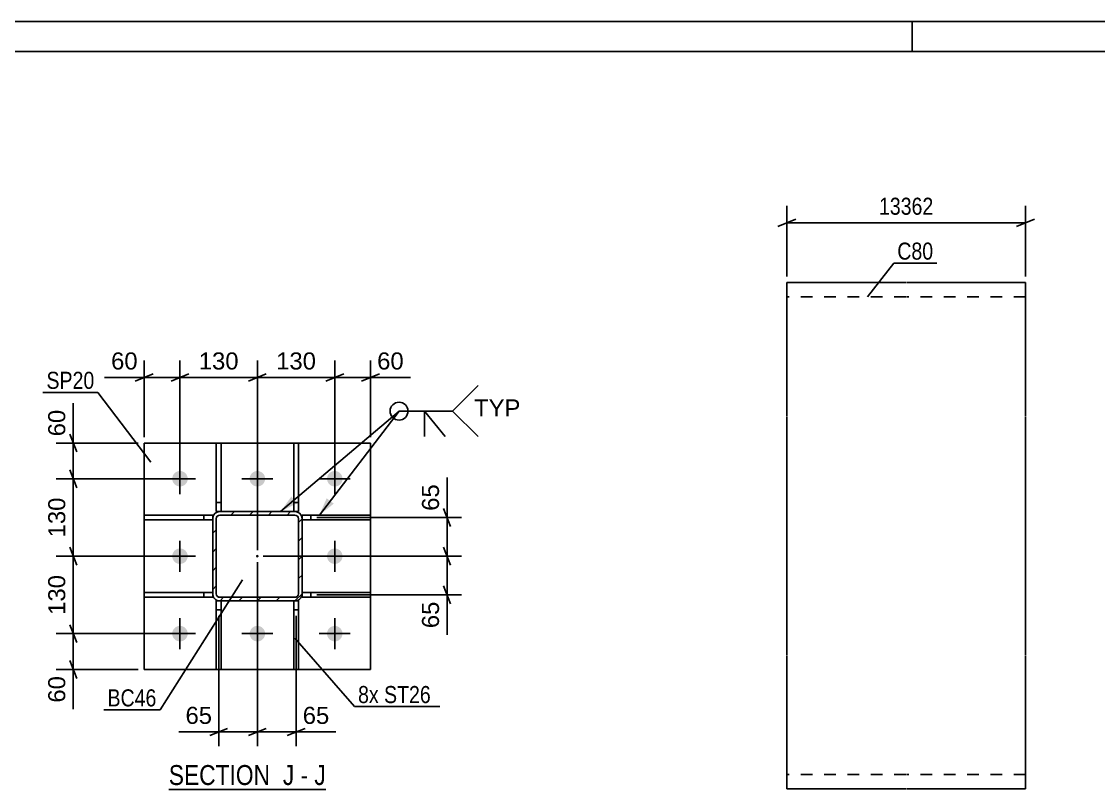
# Model space of a CAD drawing. Header units: millimetres. Extents: x 0 to 841, y 0 to 594.
# Drawn here: x 481.4 to 662.3, y 465.1 to 594 of the extents above; entities that cross this region are included whole.
import ezdxf

# ---------------------------------------------------------------- set-up
doc = ezdxf.new("R2010")
doc.units = ezdxf.units.MM
doc.linetypes.add('DXK_LINE_DOT2', pattern=[3.9198, 1.9599, -1.9599])
doc.linetypes.add('DXK_LINE_DOT3', pattern=[5.9187, 2.979, -0.9799, 0.9799, -0.9799])
doc.styles.add('Arial', font='ARIAL.TTF', dxfattribs={"height": 0.2})
doc.styles.add('Arial Narrow', font='ARIALN.TTF', dxfattribs={"height": 0.2})

# ---------------------------------------------------------------- blocks, each defined once
blk = doc.blocks.new('Unknown-284856987-1130')
at = {"color": 5, "linetype": 'Continuous'}
for p, q in [((841, 594), (0, 594)), ((631, 589), (631, 594)), ((836, 589), (5, 589))]:
    blk.add_line(p, q, dxfattribs=at)
blk = doc.blocks.new('Unknown-284856987-20 - 3334')
at = {"color": 6, "linetype": 'Continuous'}
blk.add_line((506.14, 465.11), (532.51, 465.11), dxfattribs=at)
at = {"color": 0, "linetype": 'Continuous'}
for points in [[(524.25, 465.86), (524.25, 469.36), (506.14, 469.36), (506.14, 465.86)], [(527.22, 465.86), (527.22, 469.36), (525.3, 469.36), (525.3, 465.86)], [(529.54, 465.86), (529.54, 469.36), (528.27, 469.36), (528.27, 465.86)], [(532.51, 465.86), (532.51, 469.36), (530.59, 469.36), (530.59, 465.86)]]:
    blk.add_wipeout(points, dxfattribs=at)
at = {"color": 7, "linetype": 'Continuous', "style": 'Arial Narrow'}
for s, p in [('SECTION ', (506.14, 465.86)), ('J', (525.3, 465.86)), ('J', (530.59, 465.86)), ('-', (528.27, 465.86))]:
    blk.add_text(s, height=3.34, dxfattribs=at).set_placement(p)
blk = doc.blocks.new('Part-284856987-3427 - 3334')
at = {"color": 2, "linetype": 'Continuous'}
for p, q in [((502.02, 510.36), (502.02, 511.16)), ((502.02, 511.16), (513.52, 511.16)), ((513.52, 510.36), (502.02, 510.36)), ((513.52, 511.16), (513.52, 510.55))]:
    blk.add_line(p, q, dxfattribs=at)
at = {"color": 7, "linetype": 'DXK_LINE_DOT2'}
for p, q in [((502.02, 511.16), (512.02, 511.16)), ((502.02, 510.36), (512.02, 510.36)), ((512.02, 510.36), (512.02, 511.16)), ((512.02, 511.16), (513.52, 511.16)), ((512.02, 510.36), (513.52, 510.36)), ((513.52, 510.55), (513.52, 510.36)), ((513.52, 510.36), (513.52, 510.36))]:
    blk.add_line(p, q, dxfattribs=at)
blk = doc.blocks.new('Part-284856987-3371 - 3334')
at = {"linetype": 'Continuous'}
h = blk.add_hatch(dxfattribs=at)
h.set_pattern_fill('', scale=0.7, style=0, pattern_type=0)
h.set_pattern_definition([(45, (527.3192, 496.7558), (-1.57154, 1.57154), [])])
h.paths.add_polyline_path([(514.72, 496.76), (527.32, 496.76), (527.78, 496.85), (528.17, 497.11), (528.43, 497.5), (528.52, 497.96), (528.52, 510.56), (528.43, 511.02), (528.17, 511.4), (527.78, 511.66), (527.32, 511.76), (514.72, 511.76), (514.26, 511.66), (513.87, 511.4), (513.61, 511.02), (513.52, 510.56), (513.52, 497.96), (513.61, 497.5), (513.87, 497.11), (514.26, 496.85)])
h.paths.add_polyline_path([(514.16, 497.73), (514.12, 497.96), (514.12, 510.56), (514.16, 510.79), (514.29, 510.98), (514.49, 511.11), (514.72, 511.16), (527.32, 511.16), (527.55, 511.11), (527.74, 510.98), (527.87, 510.79), (527.92, 510.56), (527.92, 497.96), (527.87, 497.73), (527.74, 497.53), (527.55, 497.4), (527.32, 497.36), (514.72, 497.36), (514.49, 497.4), (514.29, 497.53)])
blk.add_hatch(color=246, dxfattribs=at).paths.add_polyline_path([(521.02, 504.16, -1), (521.02, 504.36, -1)])
at = {"color": 7, "linetype": 'DXK_LINE_DOT2'}
for p, q in [((513.52, 510.56), (513.61, 511.02)), ((513.52, 510.56), (513.52, 497.96)), ((514.16, 510.79), (514.12, 510.56)), ((514.12, 497.96), (514.12, 510.56)), ((514.29, 510.98), (514.16, 510.79)), ((514.26, 511.66), (514.72, 511.76)), ((514.49, 511.11), (514.29, 510.98)), ((514.72, 511.16), (514.49, 511.11)), ((527.32, 511.76), (514.72, 511.76)), ((514.72, 511.16), (527.32, 511.16)), ((527.32, 511.76), (527.78, 511.66)), ((527.55, 511.11), (527.32, 511.16)), ((527.74, 510.98), (527.55, 511.11)), ((527.87, 510.79), (527.74, 510.98)), ((527.92, 510.56), (527.87, 510.79)), ((527.92, 497.96), (527.92, 510.56)), ((528.43, 511.02), (528.52, 510.56)), ((528.52, 510.56), (528.52, 497.96)), ((513.61, 497.5), (513.52, 497.96)), ((514.12, 497.96), (514.16, 497.73)), ((514.16, 497.73), (514.29, 497.53)), ((514.29, 497.53), (514.49, 497.4)), ((527.55, 497.4), (527.74, 497.53)), ((527.74, 497.53), (527.87, 497.73)), ((527.87, 497.73), (527.92, 497.96)), ((528.52, 497.96), (528.43, 497.5)), ((514.72, 496.76), (514.26, 496.85)), ((514.49, 497.4), (514.72, 497.36)), ((514.72, 497.36), (527.32, 497.36)), ((527.32, 496.76), (514.72, 496.76)), ((527.32, 497.36), (527.55, 497.4)), ((527.78, 496.85), (527.32, 496.76))]:
    blk.add_line(p, q, dxfattribs=at)
at = {"color": 2, "linetype": 'Continuous'}
for p, q in [((513.61, 511.02), (513.52, 510.56)), ((513.52, 510.56), (513.52, 510.56)), ((513.52, 497.96), (513.52, 510.56)), ((514.12, 510.56), (514.16, 510.79)), ((514.12, 510.56), (514.12, 510.56)), ((514.12, 497.96), (514.12, 510.56)), ((514.16, 510.79), (514.29, 510.98)), ((514.72, 511.76), (514.26, 511.66)), ((514.29, 510.98), (514.49, 511.11)), ((514.49, 511.11), (514.72, 511.16)), ((514.72, 511.76), (514.72, 511.76)), ((514.72, 511.76), (527.32, 511.76)), ((514.72, 511.16), (514.72, 511.16)), ((514.72, 511.16), (527.32, 511.16)), ((527.32, 511.76), (527.32, 511.76)), ((527.78, 511.66), (527.32, 511.76)), ((527.32, 511.16), (527.32, 511.16)), ((527.32, 511.16), (527.55, 511.11)), ((527.55, 511.11), (527.74, 510.98)), ((527.74, 510.98), (527.87, 510.79)), ((527.87, 510.79), (527.92, 510.56)), ((527.92, 510.56), (527.92, 510.56)), ((527.92, 497.96), (527.92, 510.56)), ((528.52, 510.56), (528.43, 511.02)), ((528.52, 510.56), (528.52, 510.56)), ((528.52, 497.96), (528.52, 510.56)), ((513.52, 497.96), (513.52, 497.96)), ((513.52, 497.96), (513.61, 497.5)), ((514.12, 497.96), (514.12, 497.96)), ((514.16, 497.73), (514.12, 497.96)), ((514.29, 497.53), (514.16, 497.73)), ((514.49, 497.4), (514.29, 497.53)), ((527.74, 497.53), (527.55, 497.4)), ((527.87, 497.73), (527.74, 497.53)), ((527.92, 497.96), (527.87, 497.73)), ((527.92, 497.96), (527.92, 497.96)), ((528.43, 497.5), (528.52, 497.96)), ((528.52, 497.96), (528.52, 497.96)), ((514.26, 496.85), (514.72, 496.76)), ((514.72, 497.36), (514.49, 497.4)), ((514.72, 497.36), (514.72, 497.36)), ((514.72, 497.36), (527.32, 497.36)), ((514.72, 496.76), (514.72, 496.76)), ((514.72, 496.76), (527.32, 496.76)), ((527.55, 497.4), (527.32, 497.36)), ((527.32, 497.36), (527.32, 497.36)), ((527.32, 496.76), (527.78, 496.85)), ((527.32, 496.76), (527.32, 496.76))]:
    blk.add_line(p, q, dxfattribs=at)
at = {"color": 7, "linetype": 'DXK_LINE_DOT3'}
blk.add_line((521.02, 504.26), (521.02, 504.26), dxfattribs=at)
at = {"color": 246, "linetype": 'DXK_LINE_DOT2'}
blk.add_line((521.02, 504.26), (521.02, 504.26), dxfattribs=at)
at = {"color": 246, "linetype": 'Continuous'}
blk.add_circle((521.02, 504.26), 0.1, dxfattribs=at)
at = {"color": 7, "linetype": 'DXK_LINE_DOT2'}
for centre, start, end in [((514.72, 510.56), 112.5, 157.5), ((527.32, 510.56), 22.5, 67.5), ((514.72, 497.96), 202.5, 247.5), ((527.32, 497.96), 292.5, 337.5)]:
    blk.add_arc(centre, 1.2, start, end, dxfattribs=at)
at = {"color": 2, "linetype": 'Continuous'}
for centre, start, end in [((514.72, 510.56), 112.5, 157.5), ((527.32, 510.56), 22.5, 67.5), ((514.72, 497.96), 202.5, 247.5), ((527.32, 497.96), 292.5, 337.5)]:
    blk.add_arc(centre, 1.2, start, end, dxfattribs=at)
blk = doc.blocks.new('Part-284856987-3461 - 3334')
at = {"color": 2, "linetype": 'Continuous'}
for p, q in [((528.52, 511.16), (528.52, 511.16)), ((528.52, 511.16), (540.02, 511.16)), ((528.52, 511.16), (528.52, 510.56)), ((540.02, 510.36), (528.52, 510.36)), ((540.02, 511.16), (540.02, 510.36))]:
    blk.add_line(p, q, dxfattribs=at)
at = {"color": 7, "linetype": 'DXK_LINE_DOT2'}
for p, q in [((530.02, 511.16), (528.52, 511.16)), ((528.52, 511.16), (528.52, 511.16)), ((528.52, 510.56), (528.52, 510.36)), ((528.52, 510.36), (530.02, 510.36)), ((540.02, 511.16), (530.02, 511.16)), ((530.02, 511.16), (530.02, 510.36)), ((530.02, 510.36), (540.02, 510.36))]:
    blk.add_line(p, q, dxfattribs=at)
blk = doc.blocks.new('Part-284856987-3397 - 3334')
at = {"color": 2, "linetype": 'Continuous'}
for p, q in [((540.02, 523.26), (502.02, 523.26)), ((502.02, 485.26), (502.02, 523.26)), ((540.02, 523.26), (540.02, 485.26)), ((502.02, 485.26), (540.02, 485.26))]:
    blk.add_line(p, q, dxfattribs=at)
at = {"color": 7, "linetype": 'DXK_LINE_DOT2'}
for p, q in [((502.02, 523.26), (540.02, 523.26)), ((540.02, 485.26), (502.02, 485.26))]:
    blk.add_line(p, q, dxfattribs=at)
blk = doc.blocks.new('Part-284856987-3422 - 3334')
at = {"color": 2, "linetype": 'Continuous'}
for p, q in [((528.52, 498.16), (540.02, 498.16)), ((528.52, 497.95), (528.52, 497.36)), ((540.02, 498.16), (540.02, 497.36)), ((540.02, 497.36), (528.52, 497.36))]:
    blk.add_line(p, q, dxfattribs=at)
at = {"color": 7, "linetype": 'DXK_LINE_DOT2'}
for p, q in [((530.02, 498.16), (528.52, 498.16)), ((528.52, 498.16), (528.52, 498.16)), ((528.52, 498.16), (528.52, 497.95)), ((540.02, 498.16), (530.02, 498.16)), ((530.02, 498.16), (530.02, 497.36)), ((528.52, 497.36), (530.02, 497.36)), ((530.02, 497.36), (540.02, 497.36))]:
    blk.add_line(p, q, dxfattribs=at)
blk = doc.blocks.new('Part-284856987-3432 - 3334')
at = {"color": 2, "linetype": 'Continuous'}
for p, q in [((502.02, 497.36), (502.02, 498.16)), ((502.02, 498.16), (513.52, 498.16)), ((513.52, 497.96), (513.52, 497.36)), ((513.52, 497.36), (502.02, 497.36)), ((513.52, 497.36), (513.52, 497.36))]:
    blk.add_line(p, q, dxfattribs=at)
at = {"color": 7, "linetype": 'DXK_LINE_DOT2'}
for p, q in [((502.02, 498.16), (512.02, 498.16)), ((512.02, 497.36), (512.02, 498.16)), ((513.52, 498.16), (512.02, 498.16)), ((513.52, 497.96), (513.52, 498.16)), ((502.02, 497.36), (512.02, 497.36)), ((512.02, 497.36), (513.52, 497.36))]:
    blk.add_line(p, q, dxfattribs=at)
blk = doc.blocks.new('Part-284856987-3441 - 3334')
at = {"color": 2, "linetype": 'Continuous'}
for p, q in [((527.12, 485.26), (527.12, 496.76)), ((527.92, 496.76), (527.32, 496.76)), ((527.92, 496.76), (527.92, 496.76)), ((527.92, 496.76), (527.92, 485.26)), ((527.92, 485.26), (527.12, 485.26))]:
    blk.add_line(p, q, dxfattribs=at)
at = {"color": 7, "linetype": 'DXK_LINE_DOT2'}
for p, q in [((527.12, 496.76), (527.12, 496.76)), ((527.12, 496.76), (527.12, 496.76)), ((527.32, 496.76), (527.12, 496.76)), ((527.12, 496.76), (527.92, 496.76)), ((527.92, 496.76), (527.92, 496.76)), ((527.12, 495.26), (527.92, 495.26))]:
    blk.add_line(p, q, dxfattribs=at)
blk = doc.blocks.new('Part-284856987-3446 - 3334')
at = {"color": 2, "linetype": 'Continuous'}
for p, q in [((514.12, 496.76), (514.12, 496.76)), ((514.72, 496.76), (514.12, 496.76)), ((514.12, 485.26), (514.12, 496.76)), ((514.92, 496.76), (514.92, 485.26)), ((514.92, 485.26), (514.12, 485.26))]:
    blk.add_line(p, q, dxfattribs=at)
at = {"color": 7, "linetype": 'DXK_LINE_DOT2'}
for p, q in [((514.12, 496.76), (514.12, 496.76)), ((514.12, 496.76), (514.92, 496.76)), ((514.92, 496.76), (514.72, 496.76)), ((514.92, 496.76), (514.92, 496.76)), ((514.92, 496.76), (514.92, 496.76)), ((514.12, 495.26), (514.92, 495.26))]:
    blk.add_line(p, q, dxfattribs=at)
blk = doc.blocks.new('Part-284856987-3451 - 3334')
at = {"color": 2, "linetype": 'Continuous'}
for p, q in [((527.12, 511.76), (527.12, 523.26)), ((527.12, 523.26), (527.92, 523.26)), ((527.92, 511.76), (527.92, 523.26)), ((527.92, 511.76), (527.32, 511.76)), ((527.92, 511.76), (527.92, 511.76))]:
    blk.add_line(p, q, dxfattribs=at)
at = {"color": 7, "linetype": 'DXK_LINE_DOT2'}
for p, q in [((527.12, 513.26), (527.92, 513.26)), ((527.32, 511.76), (527.12, 511.76)), ((527.92, 511.76), (527.12, 511.76)), ((527.12, 511.76), (527.12, 511.76))]:
    blk.add_line(p, q, dxfattribs=at)
blk = doc.blocks.new('Part-284856987-3456 - 3334')
at = {"color": 2, "linetype": 'Continuous'}
for p, q in [((514.12, 511.76), (514.12, 523.26)), ((514.12, 523.26), (514.92, 523.26)), ((514.92, 511.76), (514.92, 523.26)), ((514.72, 511.76), (514.12, 511.76)), ((514.12, 511.76), (514.12, 511.76))]:
    blk.add_line(p, q, dxfattribs=at)
at = {"color": 7, "linetype": 'DXK_LINE_DOT2'}
for p, q in [((514.12, 513.26), (514.92, 513.26)), ((514.92, 511.76), (514.12, 511.76)), ((514.92, 511.76), (514.72, 511.76)), ((514.92, 511.76), (514.92, 511.76))]:
    blk.add_line(p, q, dxfattribs=at)
blk = doc.blocks.new('Bolt-284856987-3474 - 3334')
at = {"linetype": 'Continuous'}
for points in [[(509.32, 517.26, -1), (506.72, 517.26, -1)], [(522.32, 517.26, -1), (519.72, 517.26, -1)], [(535.32, 517.26, -1), (532.72, 517.26, -1)], [(509.32, 504.26, -1), (506.72, 504.26, -1)], [(535.32, 504.26, -1), (532.72, 504.26, -1)], [(509.32, 491.26, -1), (506.72, 491.26, -1)], [(522.32, 491.26, -1), (519.72, 491.26, -1)], [(535.32, 491.26, -1), (532.72, 491.26, -1)]]:
    blk.add_hatch(color=1, dxfattribs=at).paths.add_polyline_path(points)
at = {"color": 1, "linetype": 'Continuous'}
for p, q in [((508.02, 519.86), (508.02, 514.66)), ((521.02, 519.86), (521.02, 514.66)), ((534.02, 519.86), (534.02, 514.66)), ((505.42, 517.26), (510.62, 517.26)), ((518.42, 517.26), (523.62, 517.26)), ((531.42, 517.26), (536.62, 517.26)), ((508.02, 506.86), (508.02, 501.66)), ((534.02, 506.86), (534.02, 501.66)), ((505.42, 504.26), (510.62, 504.26)), ((531.42, 504.26), (536.62, 504.26)), ((508.02, 493.86), (508.02, 488.66)), ((521.02, 493.86), (521.02, 488.66)), ((534.02, 493.86), (534.02, 488.66)), ((505.42, 491.26), (510.62, 491.26)), ((518.42, 491.26), (523.62, 491.26)), ((531.42, 491.26), (536.62, 491.26))]:
    blk.add_line(p, q, dxfattribs=at)
blk = doc.blocks.new('Part-284856987-6198 - 6190')
at = {"color": 2, "linetype": 'Continuous'}
for p, q in [((629.95, 550.22), (609.95, 550.22)), ((609.95, 527.82), (609.95, 550.22)), ((650.05, 550.22), (630.05, 550.22)), ((650.05, 550.22), (650.05, 527.82)), ((609.95, 487.72), (609.95, 527.72)), ((650.05, 527.72), (650.05, 487.72)), ((609.95, 470.02), (609.95, 487.62)), ((650.05, 487.62), (650.05, 465.22)), ((609.95, 470.02), (609.95, 465.22)), ((629.95, 465.22), (609.95, 465.22)), ((650.05, 465.22), (630.05, 465.22))]:
    blk.add_line(p, q, dxfattribs=at)
at = {"color": 7, "linetype": 'DXK_LINE_DOT2'}
for p, q in [((629.95, 547.82), (609.95, 547.82)), ((650.05, 547.82), (630.05, 547.82)), ((609.95, 465.59), (609.95, 470.02)), ((629.95, 467.62), (609.95, 467.62)), ((650.05, 467.62), (630.05, 467.62))]:
    blk.add_line(p, q, dxfattribs=at)
blk = doc.blocks.new('StraightDimension-284856987-3551 - 3334')
at = {"color": 7, "linetype": 'Continuous'}
for p, q in [((521.02, 503.26), (521.02, 472.36)), ((527.52, 494.26), (527.52, 472.36)), ((519.52, 474.16), (522.52, 475.36)), ((521.02, 474.76), (527.52, 474.76)), ((529.02, 475.36), (526.02, 474.16))]:
    blk.add_line(p, q, dxfattribs=at)
at = {"color": 0}
blk.add_wipeout([(533.69, 475.51), (533.69, 479.71), (528.04, 479.71), (528.04, 475.51)], dxfattribs=at)
at = {"color": 7, "linetype": 'Continuous'}
blk.add_line((527.52, 474.76), (534.22, 474.76), dxfattribs=at)
blk.add_line((527.52, 474.76), (534.22, 474.76), dxfattribs=at)
at = {"color": 3, "style": 'Arial'}
blk.add_text('65', height=2.865, dxfattribs=at).set_placement((528.64, 476.11))
blk = doc.blocks.new('StraightDimension-284856987-3521 - 3334')
at = {"color": 7, "linetype": 'Continuous'}
for p, q in [((489.5, 524.76), (490.7, 521.76)), ((501.02, 523.26), (487.25, 523.26)), ((490.1, 517.26), (490.1, 523.26)), ((490.7, 515.76), (489.5, 518.76)), ((507.02, 517.26), (487.25, 517.26))]:
    blk.add_line(p, q, dxfattribs=at)
at = {"color": 0}
blk.add_wipeout([(489.35, 529.43), (485.15, 529.43), (485.15, 523.78), (489.35, 523.78)], dxfattribs=at)
at = {"color": 7, "linetype": 'Continuous'}
blk.add_line((490.1, 523.26), (490.1, 529.95), dxfattribs=at)
blk.add_line((490.1, 523.26), (490.1, 529.95), dxfattribs=at)
at = {"color": 3, "style": 'Arial'}
blk.add_text('60', height=2.865, rotation=90.0002, dxfattribs=at).set_placement((488.75, 524.38))
blk = doc.blocks.new('StraightDimension-284856987-3510 - 3334')
at = {"color": 7, "linetype": 'Continuous'}
for p, q in [((502.02, 524.26), (502.02, 537.1)), ((508.02, 518.26), (508.02, 537.1)), ((500.52, 533.65), (503.52, 534.85)), ((502.02, 534.25), (508.02, 534.25)), ((509.52, 534.85), (506.52, 533.65))]:
    blk.add_line(p, q, dxfattribs=at)
at = {"color": 0}
blk.add_wipeout([(501.49, 535), (501.49, 539.2), (495.85, 539.2), (495.85, 535)], dxfattribs=at)
at = {"color": 7, "linetype": 'Continuous'}
blk.add_line((502.02, 534.25), (495.32, 534.25), dxfattribs=at)
blk.add_line((502.02, 534.25), (495.32, 534.25), dxfattribs=at)
at = {"color": 3, "style": 'Arial'}
blk.add_text('60', height=2.865, dxfattribs=at).set_placement((496.45, 535.6))
blk = doc.blocks.new('StraightDimension-284856987-3546 - 3334')
at = {"color": 7, "linetype": 'Continuous'}
for p, q in [((521.02, 503.26), (521.02, 472.36)), ((514.52, 494.26), (514.52, 472.36)), ((513.02, 474.16), (516.02, 475.36)), ((514.52, 474.76), (521.02, 474.76)), ((522.52, 475.36), (519.52, 474.16))]:
    blk.add_line(p, q, dxfattribs=at)
at = {"color": 0}
blk.add_wipeout([(513.99, 475.51), (513.99, 479.71), (508.35, 479.71), (508.35, 475.51)], dxfattribs=at)
at = {"color": 7, "linetype": 'Continuous'}
blk.add_line((514.52, 474.76), (507.82, 474.76), dxfattribs=at)
blk.add_line((514.52, 474.76), (507.82, 474.76), dxfattribs=at)
at = {"color": 3, "style": 'Arial'}
blk.add_text('65', height=2.865, dxfattribs=at).set_placement((508.95, 476.11))
blk = doc.blocks.new('StraightDimension-284856987-3482 - 3334')
at = {"color": 7, "linetype": 'Continuous'}
for p, q in [((534.02, 518.26), (534.02, 537.1)), ((540.02, 524.26), (540.02, 537.1)), ((532.52, 533.65), (535.52, 534.85)), ((534.02, 534.25), (540.02, 534.25)), ((541.52, 534.85), (538.52, 533.65))]:
    blk.add_line(p, q, dxfattribs=at)
at = {"color": 0}
blk.add_wipeout([(546.19, 535), (546.19, 539.2), (540.54, 539.2), (540.54, 535)], dxfattribs=at)
at = {"color": 7, "linetype": 'Continuous'}
blk.add_line((540.02, 534.25), (546.72, 534.25), dxfattribs=at)
blk.add_line((540.02, 534.25), (546.72, 534.25), dxfattribs=at)
at = {"color": 3, "style": 'Arial'}
blk.add_text('60', height=2.865, dxfattribs=at).set_placement((541.14, 535.6))
blk = doc.blocks.new('StraightDimension-284856987-3492 - 3334')
at = {"color": 7, "linetype": 'Continuous'}
for p, q in [((521.02, 505.26), (521.02, 537.1)), ((534.02, 518.26), (534.02, 537.1)), ((522.52, 534.85), (519.52, 533.65)), ((521.02, 534.25), (534.02, 534.25)), ((532.52, 533.65), (535.52, 534.85))]:
    blk.add_line(p, q, dxfattribs=at)
at = {"color": 0}
blk.add_wipeout([(531.45, 535), (531.45, 539.2), (523.58, 539.2), (523.58, 535)], dxfattribs=at)
at = {"color": 3, "style": 'Arial'}
blk.add_text('130', height=2.865, dxfattribs=at).set_placement((524.18, 535.6))
blk = doc.blocks.new('StraightDimension-284856987-3501 - 3334')
at = {"color": 7, "linetype": 'Continuous'}
for p, q in [((508.02, 518.26), (508.02, 537.1)), ((521.02, 505.26), (521.02, 537.1)), ((509.52, 534.85), (506.52, 533.65)), ((508.02, 534.25), (521.02, 534.25)), ((519.52, 533.65), (522.52, 534.85))]:
    blk.add_line(p, q, dxfattribs=at)
at = {"color": 0}
blk.add_wipeout([(518.45, 535), (518.45, 539.2), (510.58, 539.2), (510.58, 535)], dxfattribs=at)
at = {"color": 3, "style": 'Arial'}
blk.add_text('130', height=2.865, dxfattribs=at).set_placement((511.18, 535.6))
blk = doc.blocks.new('StraightDimension-284856987-3535 - 3334')
at = {"color": 7, "linetype": 'Continuous'}
for p, q in [((489.5, 492.76), (490.7, 489.76)), ((507.02, 491.26), (487.25, 491.26)), ((490.1, 485.26), (490.1, 491.26)), ((490.7, 483.76), (489.5, 486.76)), ((501.02, 485.26), (487.25, 485.26))]:
    blk.add_line(p, q, dxfattribs=at)
at = {"color": 0}
blk.add_wipeout([(489.35, 484.73), (485.15, 484.73), (485.15, 479.08), (489.35, 479.08)], dxfattribs=at)
at = {"color": 7, "linetype": 'Continuous'}
blk.add_line((490.1, 485.26), (490.1, 478.56), dxfattribs=at)
blk.add_line((490.1, 485.26), (490.1, 478.56), dxfattribs=at)
at = {"color": 3, "style": 'Arial'}
blk.add_text('60', height=2.865, rotation=90.0002, dxfattribs=at).set_placement((488.75, 479.68))
blk = doc.blocks.new('StraightDimension-284856987-3557 - 3334')
at = {"color": 7, "linetype": 'Continuous'}
for p, q in [((552.28, 512.26), (553.48, 509.26)), ((531.02, 510.76), (555.28, 510.76)), ((552.88, 504.26), (552.88, 510.76)), ((553.48, 502.76), (552.28, 505.76)), ((522.02, 504.26), (555.28, 504.26))]:
    blk.add_line(p, q, dxfattribs=at)
at = {"color": 0}
blk.add_wipeout([(552.13, 516.93), (547.93, 516.93), (547.93, 511.28), (552.13, 511.28)], dxfattribs=at)
at = {"color": 7, "linetype": 'Continuous'}
blk.add_line((552.88, 510.76), (552.88, 517.45), dxfattribs=at)
blk.add_line((552.88, 510.76), (552.88, 517.45), dxfattribs=at)
at = {"color": 3, "style": 'Arial'}
blk.add_text('65', height=2.865, rotation=90.0002, dxfattribs=at).set_placement((551.53, 511.88))
blk = doc.blocks.new('StraightDimension-284856987-3562 - 3334')
at = {"color": 7, "linetype": 'Continuous'}
for p, q in [((552.28, 505.76), (553.48, 502.76)), ((522.02, 504.26), (555.28, 504.26)), ((552.88, 497.76), (552.88, 504.26)), ((531.02, 497.76), (555.28, 497.76)), ((553.48, 496.26), (552.28, 499.26))]:
    blk.add_line(p, q, dxfattribs=at)
at = {"color": 0}
blk.add_wipeout([(552.13, 497.23), (547.93, 497.23), (547.93, 491.58), (552.13, 491.58)], dxfattribs=at)
at = {"color": 7, "linetype": 'Continuous'}
blk.add_line((552.88, 497.76), (552.88, 491.06), dxfattribs=at)
blk.add_line((552.88, 497.76), (552.88, 491.06), dxfattribs=at)
at = {"color": 3, "style": 'Arial'}
blk.add_text('65', height=2.865, rotation=90.0002, dxfattribs=at).set_placement((551.53, 492.18))
blk = doc.blocks.new('StraightDimension-284856987-16344 - 3334')
at = {"color": 7, "linetype": 'Continuous'}
for p, q in [((490.7, 502.76), (489.5, 505.76)), ((507.02, 504.26), (487.25, 504.26)), ((490.1, 491.26), (490.1, 504.26)), ((489.5, 492.76), (490.7, 489.76)), ((507.02, 491.26), (487.25, 491.26))]:
    blk.add_line(p, q, dxfattribs=at)
at = {"color": 0}
blk.add_wipeout([(489.35, 501.69), (485.15, 501.69), (485.15, 493.82), (489.35, 493.82)], dxfattribs=at)
at = {"color": 3, "style": 'Arial'}
blk.add_text('130', height=2.865, rotation=90.0002, dxfattribs=at).set_placement((488.75, 494.42))
blk = doc.blocks.new('StraightDimension-284856987-16346 - 3334')
at = {"color": 7, "linetype": 'Continuous'}
for p, q in [((490.7, 515.76), (489.5, 518.76)), ((507.02, 517.26), (487.25, 517.26)), ((490.1, 504.26), (490.1, 517.26)), ((489.5, 505.76), (490.7, 502.76)), ((507.02, 504.26), (487.25, 504.26))]:
    blk.add_line(p, q, dxfattribs=at)
at = {"color": 0}
blk.add_wipeout([(489.35, 514.69), (485.15, 514.69), (485.15, 506.82), (489.35, 506.82)], dxfattribs=at)
at = {"color": 3, "style": 'Arial'}
blk.add_text('130', height=2.865, rotation=90.0002, dxfattribs=at).set_placement((488.75, 507.42))
blk = doc.blocks.new('StraightDimension-284856987-6203 - 6190')
at = {"color": 7, "linetype": 'Continuous'}
for p, q in [((609.95, 551.22), (609.95, 563.07)), ((650.05, 551.22), (650.05, 563.07)), ((611.45, 560.82), (608.45, 559.62)), ((648.55, 559.62), (651.55, 560.82)), ((609.95, 560.22), (650.05, 560.22))]:
    blk.add_line(p, q, dxfattribs=at)
at = {"color": 0}
blk.add_wipeout([(635.17, 560.97), (635.17, 565.17), (624.83, 565.17), (624.83, 560.97)], dxfattribs=at)
at = {"color": 3, "style": 'Arial Narrow'}
blk.add_text('13362', height=2.863, dxfattribs=at).set_placement((625.43, 561.57))
blk = doc.blocks.new('Mark-284856987-3367 - 3334')
at = {"color": 0}
blk.add_wipeout([(504.07, 479.05), (504.07, 482.05), (495.85, 482.05), (495.85, 479.05)], dxfattribs=at)
blk.add_wipeout([(504.07, 479.05), (504.07, 482.05), (495.85, 482.05), (495.85, 479.05)], dxfattribs=at)
at = {"color": 30, "linetype": 'Continuous'}
for p in [(518.54, 500.27), (495.25, 478.45)]:
    blk.add_line(p, (504.67, 478.45), dxfattribs=at)
at = {"color": 3, "style": 'Arial Narrow'}
blk.add_text('BC46', height=2.863, dxfattribs=at).set_placement((495.85, 479.05))
blk = doc.blocks.new('Mark-284856987-3393 - 3334')
at = {"color": 0}
blk.add_wipeout([(493.64, 532.35), (493.64, 535.35), (485.6, 535.35), (485.6, 532.35)], dxfattribs=at)
blk.add_wipeout([(493.64, 532.35), (493.64, 535.35), (485.6, 535.35), (485.6, 532.35)], dxfattribs=at)
at = {"color": 30, "linetype": 'Continuous'}
for p in [(485, 531.75), (503.11, 520.03)]:
    blk.add_line(p, (494.24, 531.75), dxfattribs=at)
at = {"color": 3, "style": 'Arial Narrow'}
blk.add_text('SP20', height=2.863, dxfattribs=at).set_placement((485.6, 532.35))
blk = doc.blocks.new('WeldMark-284856987-3567 - 3334')
at = {"linetype": 'Continuous'}
for points in [[(527.68, 513.12), (524.91, 511.76), (526.72, 514.27)], [(533.85, 513.08), (531.43, 511.16), (532.66, 513.99)]]:
    blk.add_hatch(color=30, dxfattribs=at).paths.add_polyline_path(points)
at = {"color": 30, "linetype": 'Continuous'}
for p, q in [((524.91, 511.76), (544.82, 528.61)), ((531.43, 511.16), (544.82, 528.61)), ((544.82, 528.61), (553.82, 528.61))]:
    blk.add_line(p, q, dxfattribs=at)
at = {"color": 3, "linetype": 'Continuous'}
for q in [(552.54, 524.33), (549.11, 524.33)]:
    blk.add_line((549.11, 528.61), q, dxfattribs=at)
for start, end in [(90, 270), (270, 90)]:
    blk.add_arc((544.82, 528.61), 1.5, start, end, dxfattribs=at)
at = {"color": 0, "linetype": 'Continuous'}
blk.add_wipeout([(565.2, 527.71), (565.2, 530.71), (557.42, 530.71), (557.42, 527.71)], dxfattribs=at)
blk.add_wipeout([(565.2, 527.71), (565.2, 530.71), (557.42, 530.71), (557.42, 527.71)], dxfattribs=at)
at = {"color": 3, "linetype": 'Continuous'}
for q in [(558.11, 532.9), (558.11, 524.33)]:
    blk.add_line((553.82, 528.61), q, dxfattribs=at)
at = {"color": 3, "linetype": 'Continuous', "style": 'Arial'}
blk.add_text('TYP', height=2.865, dxfattribs=at).set_placement((557.42, 527.71))
blk = doc.blocks.new('MarkSet-284856987-3593 - 3334')
at = {"color": 0}
blk.add_wipeout([(541.4, 479.61), (541.4, 482.61), (537.93, 482.61), (537.93, 479.61)], dxfattribs=at)
blk.add_wipeout([(541.4, 479.61), (541.4, 482.61), (537.93, 482.61), (537.93, 479.61)], dxfattribs=at)
at = {"color": 30, "linetype": 'Continuous'}
blk.add_line((527.29, 490.48), (537.33, 479.01), dxfattribs=at)
at = {"color": 3, "style": 'Arial Narrow'}
blk.add_text('8x', height=2.863, dxfattribs=at).set_placement((537.93, 479.61))
at = {"color": 0}
blk.add_wipeout([(550.15, 479.61), (550.15, 482.61), (542.3, 482.61), (542.3, 479.61)], dxfattribs=at)
blk.add_wipeout([(550.15, 479.61), (550.15, 482.61), (542.3, 482.61), (542.3, 479.61)], dxfattribs=at)
at = {"color": 30, "linetype": 'Continuous'}
blk.add_line((537.33, 479.01), (551.65, 479.01), dxfattribs=at)
at = {"color": 3, "style": 'Arial Narrow'}
blk.add_text('ST26', height=2.863, dxfattribs=at).set_placement((542.3, 479.61))
blk = doc.blocks.new('Mark-284856987-6194 - 6190')
at = {"color": 0}
blk.add_wipeout([(634.54, 554.04), (634.54, 557.04), (628.51, 557.04), (628.51, 554.04)], dxfattribs=at)
blk.add_wipeout([(634.54, 554.04), (634.54, 557.04), (628.51, 557.04), (628.51, 554.04)], dxfattribs=at)
at = {"color": 30, "linetype": 'Continuous'}
for p, q in [((623.5, 547.79), (627.91, 553.44)), ((627.91, 553.44), (635.14, 553.44))]:
    blk.add_line(p, q, dxfattribs=at)
at = {"color": 3, "style": 'Arial Narrow'}
blk.add_text('C80', height=2.863, dxfattribs=at).set_placement((628.51, 554.04))

msp = doc.modelspace()

# ---------------------------------------------------------------- block references
for name in ['Unknown-284856987-1130', 'Part-284856987-6198 - 6190', 'Part-284856987-3397 - 3334', 'Part-284856987-3456 - 3334', 'Part-284856987-3451 - 3334', 'Bolt-284856987-3474 - 3334', 'Part-284856987-3427 - 3334', 'Part-284856987-3371 - 3334', 'Part-284856987-3461 - 3334', 'Part-284856987-3432 - 3334', 'Part-284856987-3422 - 3334', 'Part-284856987-3446 - 3334', 'Part-284856987-3441 - 3334']:
    msp.add_blockref(name, (0, 0))

# ---------------------------------------------------------------- next in the draw order: block references
for name in ['StraightDimension-284856987-6203 - 6190', 'StraightDimension-284856987-3482 - 3334', 'StraightDimension-284856987-3521 - 3334', 'StraightDimension-284856987-3551 - 3334', 'Unknown-284856987-20 - 3334']:
    msp.add_blockref(name, (0, 0))

# ---------------------------------------------------------------- next in the draw order: block references
for name in ['Mark-284856987-6194 - 6190', 'StraightDimension-284856987-3510 - 3334', 'StraightDimension-284856987-3492 - 3334', 'StraightDimension-284856987-3546 - 3334']:
    msp.add_blockref(name, (0, 0))

# ---------------------------------------------------------------- next in the draw order: block references
for name in ['StraightDimension-284856987-3501 - 3334', 'Mark-284856987-3393 - 3334', 'StraightDimension-284856987-3535 - 3334']:
    msp.add_blockref(name, (0, 0))

# ---------------------------------------------------------------- next in the draw order: block references
for name in ['StraightDimension-284856987-3557 - 3334', 'StraightDimension-284856987-16344 - 3334']:
    msp.add_blockref(name, (0, 0))

# ---------------------------------------------------------------- next in the draw order: block references
for name in ['WeldMark-284856987-3567 - 3334', 'StraightDimension-284856987-16346 - 3334', 'StraightDimension-284856987-3562 - 3334', 'Mark-284856987-3367 - 3334']:
    msp.add_blockref(name, (0, 0))

# ---------------------------------------------------------------- next in the draw order: block references
msp.add_blockref('MarkSet-284856987-3593 - 3334', (0, 0))

doc.saveas('drawing.dxf')
